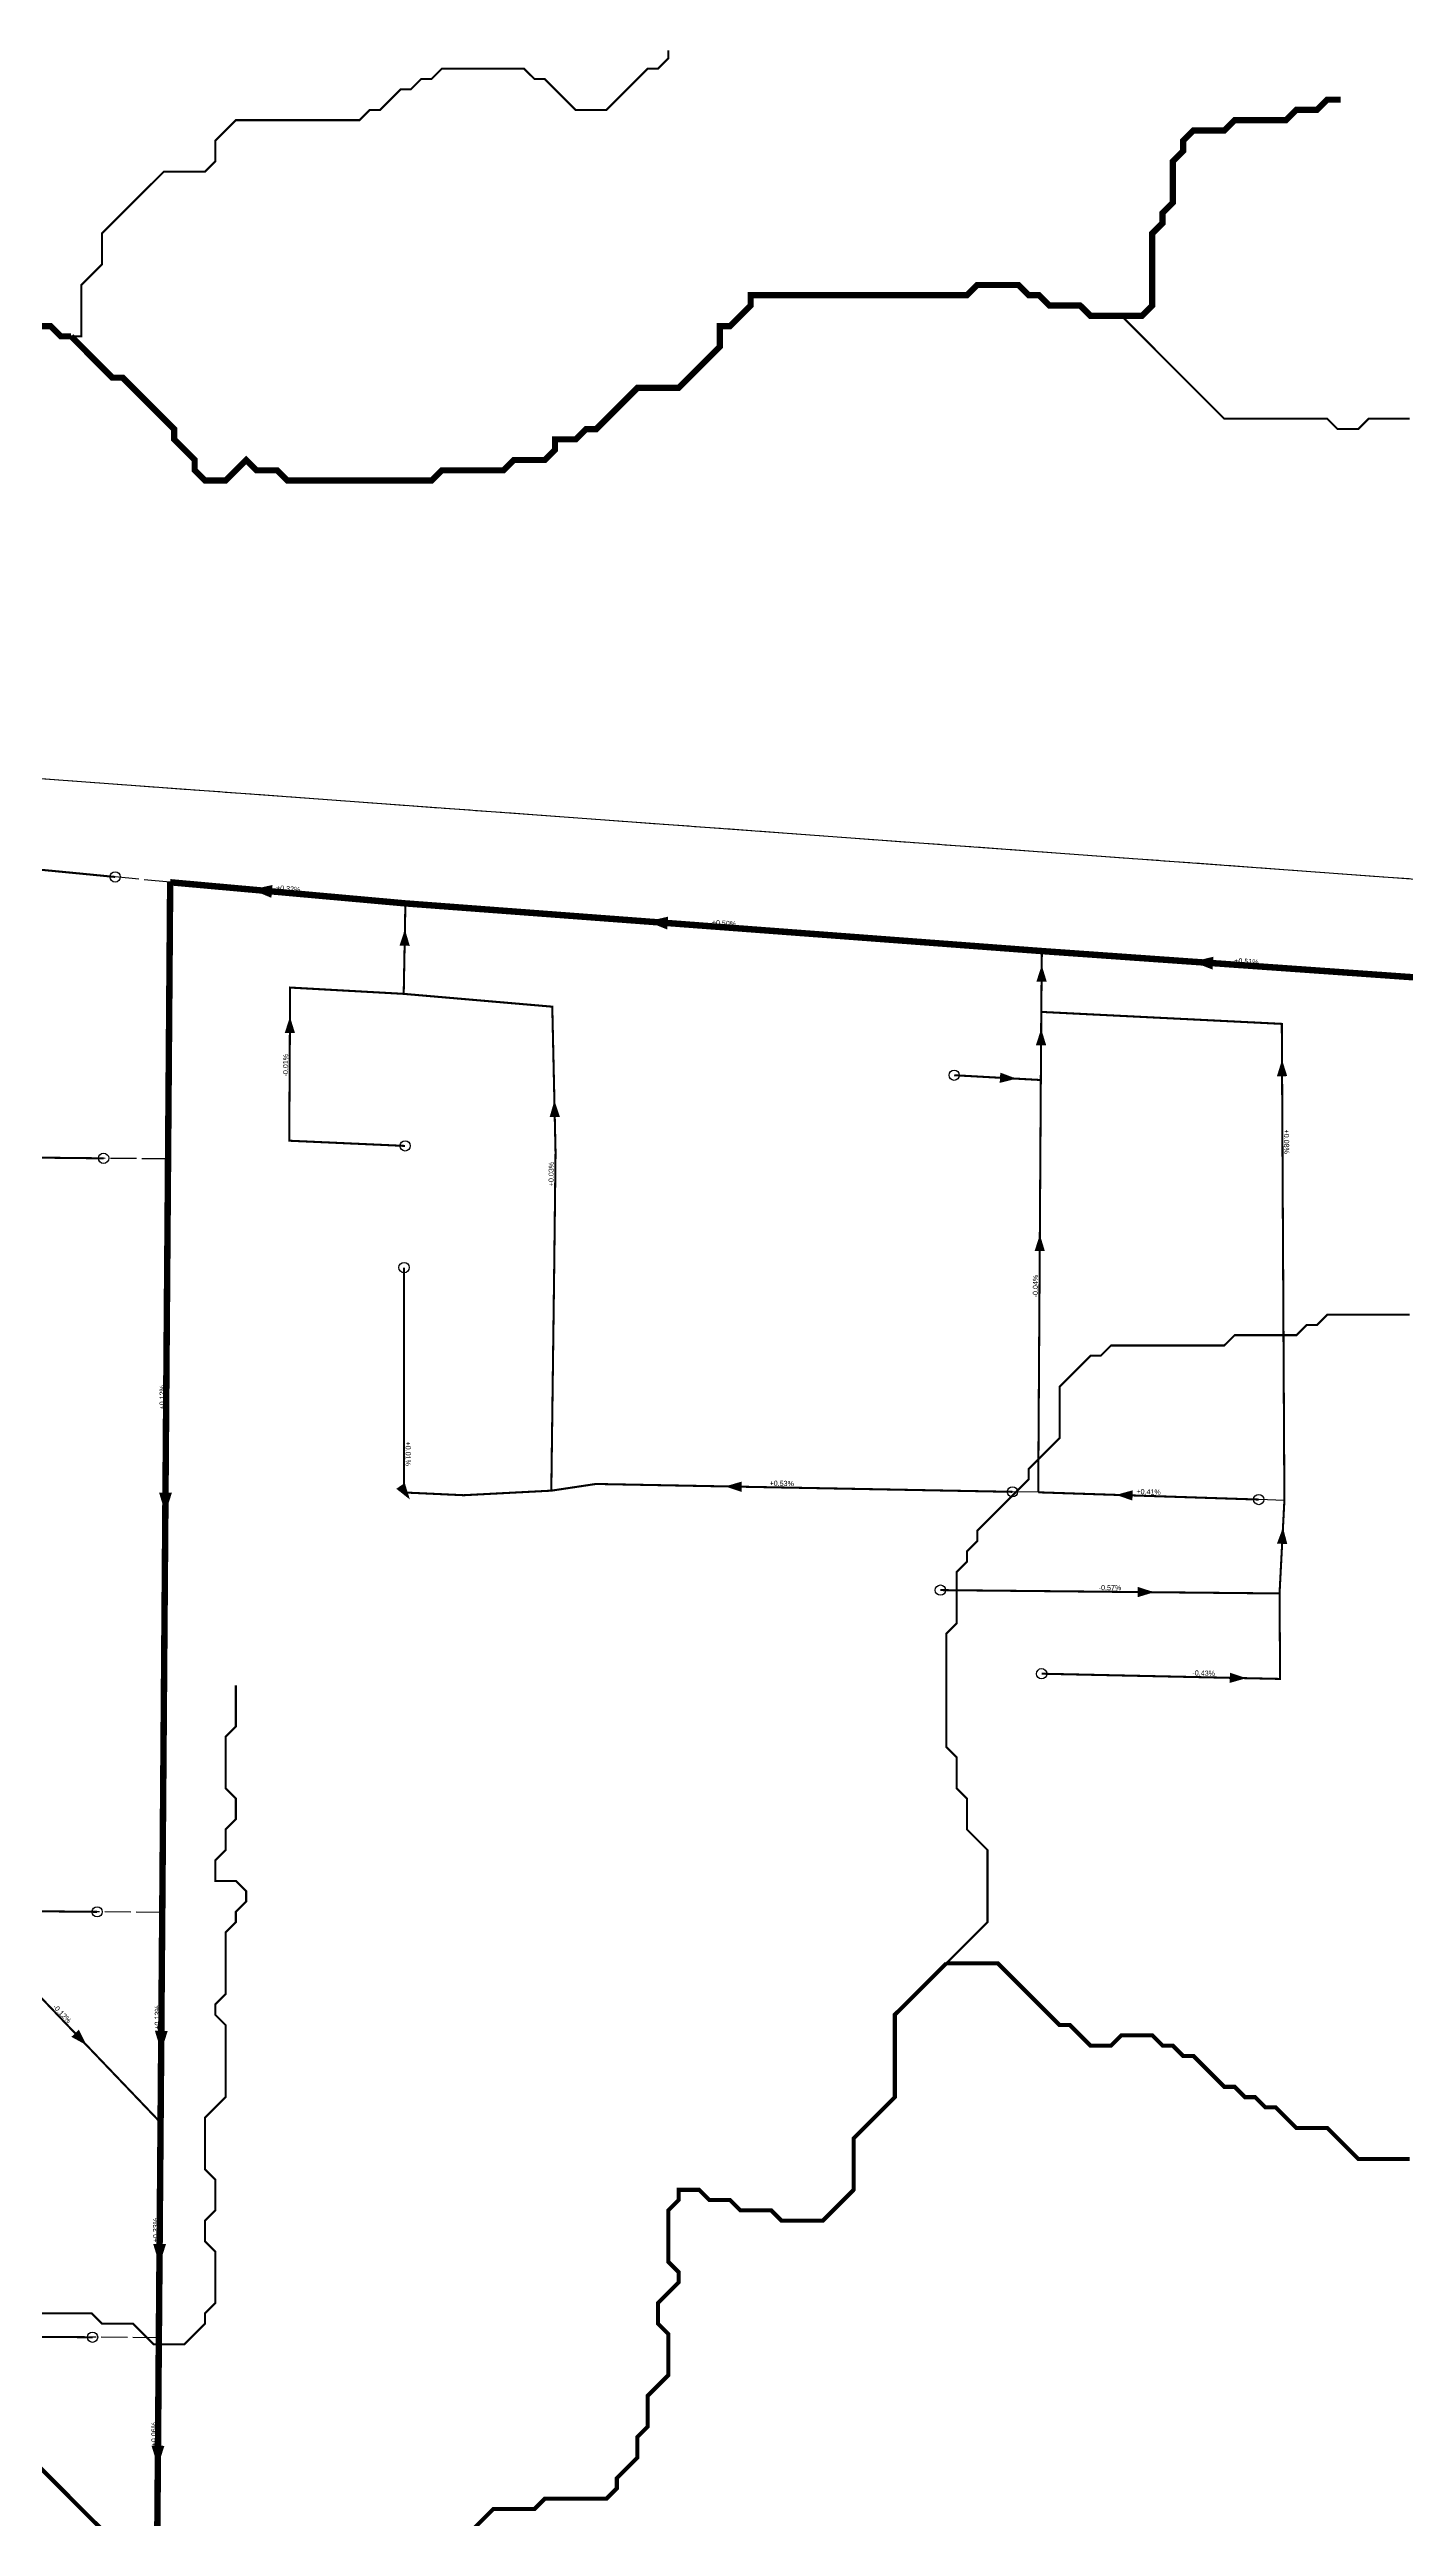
# Model space of a CAD drawing. Header units: metres. Extents: x 442821 to 452274, y 2561971 to 2571293.
# Drawn here: x 446883 to 447410, y 2566909 to 2567868 of the extents above; entities that cross this region are included whole.
import ezdxf
from ezdxf.enums import TextEntityAlignment as Align

# ---------------------------------------------------------------- set-up
doc = ezdxf.new("R2010")
doc.units = ezdxf.units.M
doc.header["$LTSCALE"] = 8
doc.linetypes.add('DASHDOT', pattern=[3.556, 2.54, -0.508, 0, -0.508])
doc.linetypes.add('DASHED', pattern=[1.524, 1.27, -0.254])
for name, color, linetype in [('A_ARROWS', 7, 'Continuous'), ('A_CATCHMENTS', 7, 'Continuous'), ('A_ENVELOPE', 3, 'Continuous'), ('A_GRADIENT', 8, 'Continuous'), ('A_HEAD_GAP', 8, 'Continuous'), ('A_HEADS', 8, 'Continuous'), ('A_STREAMS', 5, 'Continuous')]:
    doc.layers.add(name, color=color, linetype=linetype)

msp = doc.modelspace()

# ---------------------------------------------------------------- linework, layer by layer
at = {"layer": 'A_ARROWS', "color": 2}
for points in [[(446961.52, 2567541.62), (446969.72, 2567543.4), (446969.27, 2567538.42)], [(447115.27, 2567529.21), (447123.43, 2567531.1), (447123.06, 2567526.12)], [(447021.15, 2567526.18), (447023.04, 2567519.75), (447019.04, 2567519.82)], [(447268.58, 2567512.26), (447270.52, 2567505.84), (447266.52, 2567505.88)], [(447327.14, 2567513.59), (447335.3, 2567515.52), (447334.95, 2567510.54)], [(446976.49, 2567492.23), (446978.46, 2567485.82), (446974.46, 2567485.85)], [(447268.36, 2567487.49), (447270.32, 2567481.08), (447266.32, 2567481.11)], [(447361.94, 2567475.5), (447363.97, 2567469.11), (447359.97, 2567469.09)], [(447258.76, 2567468.14), (447252.26, 2567466.49), (447252.48, 2567470.48)], [(447079.23, 2567459.64), (447081.38, 2567453.28), (447077.38, 2567453.19)], [(447267.85, 2567407.52), (447269.81, 2567401.11), (447265.81, 2567401.13)], [(447023.07, 2567304.6), (447017.81, 2567308.76), (447021.11, 2567311.02)], [(447145.59, 2567309.68), (447152.02, 2567311.56), (447151.95, 2567307.56)], [(446928.07, 2567299.25), (446925.63, 2567307.27), (446930.63, 2567307.23)], [(447297.48, 2567306.39), (447303.94, 2567308.18), (447303.81, 2567304.18)], [(447362.32, 2567293.77), (447363.98, 2567287.28), (447359.99, 2567287.49)], [(447312.27, 2567268.56), (447305.85, 2567266.63), (447305.89, 2567270.63)], [(447348.06, 2567235.16), (447341.62, 2567233.3), (447341.7, 2567237.3)], [(446897.46, 2567092.53), (446891.59, 2567095.77), (446894.48, 2567098.54)], [(446926.44, 2567090.11), (446924.01, 2567098.13), (446929.01, 2567098.09)], [(446925.78, 2567007.28), (446923.34, 2567015.3), (446928.34, 2567015.26)], [(446925.15, 2566928.85), (446922.71, 2566936.87), (446927.71, 2566936.83)]]:
    msp.add_solid(points, dxfattribs=at)
at = {"layer": 'A_CATCHMENTS', "color": 2, "linetype": 'DASHED'}
msp.add_lwpolyline([(445577.23, 2567680.07), (447477.54, 2567541.02)], dxfattribs=at)
at = {"layer": 'A_ENVELOPE', "color": 3}
msp.add_lwpolyline([(445577.23, 2567680.07), (447477.54, 2567541.02)], dxfattribs=at)
at = {"layer": 'A_HEAD_GAP', "color": 8, "linetype": 'DASHED'}
for points in [[(446929.95, 2567544.46), (446908.56, 2567546.53)], [(446929.12, 2567436.92), (446904.09, 2567437.18)], [(447267.21, 2567307.38), (447257.21, 2567307.57)], [(447362.86, 2567304.24), (447352.87, 2567304.57)], [(446926.87, 2567144.1), (446901.55, 2567144.35)], [(446925.55, 2566978.84), (446899.79, 2566979.03)]]:
    msp.add_lwpolyline(points, dxfattribs=at)
at = {"layer": 'A_HEADS', "color": 2}
for centre in [(446908.56, 2567546.53), (447234.56, 2567469.47), (446904.09, 2567437.18), (447021.22, 2567442), (447020.81, 2567394.71), (447257.21, 2567307.57), (447352.87, 2567304.57), (447229.21, 2567269.38), (447268.55, 2567236.89), (446901.55, 2567144.35), (446899.79, 2566979.03)]:
    msp.add_circle(centre, 2, dxfattribs=at)
at = {"layer": 'A_SECONDARY_HEADER', "color": 2, "linetype": 'DASHED', "const_width": 2.5}
for points in [[(446929.95, 2567544.46), (446926.87, 2567144.1)], [(447021.34, 2567536.25), (446929.95, 2567544.46)], [(446926.87, 2567144.1), (446926.22, 2567062.44)], [(446926.22, 2567062.44), (446925.55, 2566978.84)], [(446925.55, 2566978.84), (446924.95, 2566903.86)]]:
    msp.add_lwpolyline(points, dxfattribs=at)
at = {"layer": 'A_SECONDARY_HEADER', "color": 2, "const_width": 2.5}
for points in [[(447268.63, 2567517.72), (447021.34, 2567536.25)], [(447427.37, 2567506.52), (447268.63, 2567517.72)]]:
    msp.add_lwpolyline(points, dxfattribs=at)
at = {"layer": 'A_SECONDARY_MAIN', "color": 2, "linetype": 'DASHED', "const_width": 0.8}
for points in [[(447020.69, 2567501.09), (447021.34, 2567536.25)], [(447268.4, 2567494.08), (447268.63, 2567517.72)], [(447021.22, 2567442), (446976.21, 2567444.02), (446976.56, 2567503.54), (447020.69, 2567501.09)], [(447078.03, 2567308.03), (447079.15, 2567393.7), (447079.68, 2567439.54), (447078.41, 2567496.11), (447020.69, 2567501.09)], [(447362.86, 2567304.24), (447361.86, 2567489.43), (447268.4, 2567494.08)], [(447267.21, 2567307.38), (447268.23, 2567467.61)], [(446904.09, 2567437.18), (446650.52, 2567439.87), (446636.24, 2567314.62)], [(447020.81, 2567394.71), (447020.81, 2567307.32), (447044, 2567306.26), (447078.03, 2567308.03)]]:
    msp.add_lwpolyline(points, dxfattribs=at)
at = {"layer": 'A_SECONDARY_MAIN', "color": 2, "linetype": 'DASHDOT', "const_width": 0.8}
for points in [[(447268.23, 2567467.61), (447268.4, 2567494.08)], [(447234.56, 2567469.47), (447268.23, 2567467.61)], [(447360.98, 2567268.08), (447362.86, 2567304.24)], [(447229.21, 2567269.38), (447360.98, 2567268.08)], [(447268.55, 2567236.89), (447361.2, 2567234.87), (447360.98, 2567268.08)], [(446847.41, 2567144.88), (446926.22, 2567062.44)]]:
    msp.add_lwpolyline(points, dxfattribs=at)
at = {"layer": 'A_SECONDARY_MAIN_BRANCH', "color": 2, "linetype": 'DASHED', "const_width": 0.8}
for points in [[(446908.56, 2567546.53), (446856.51, 2567551.56), (446819.69, 2567565.43), (446773.77, 2567574.87), (446581.02, 2567588.72), (446382.98, 2567602.97)], [(447352.87, 2567304.57), (447267.21, 2567307.38)], [(446901.55, 2567144.35), (446847.41, 2567144.88)], [(446899.79, 2566979.03), (446779.03, 2566979.92)]]:
    msp.add_lwpolyline(points, dxfattribs=at)
at = {"layer": 'A_SECONDARY_MAIN_BRANCH', "color": 2, "const_width": 0.8}
msp.add_lwpolyline([(447257.21, 2567307.57), (447095.36, 2567310.63), (447078.03, 2567308.03)], dxfattribs=at)
at = {"layer": 'A_STREAMS', "color": 5}
for points, const_width in [([(447123.49, 2567867.73), (447123.49, 2567864.62), (447119.49, 2567860.62), (447115.49, 2567860.62), (447111.49, 2567856.62), (447107.49, 2567852.62), (447103.49, 2567848.62), (447099.49, 2567844.62), (447095.49, 2567844.62), (447091.49, 2567844.62), (447087.49, 2567844.62), (447083.49, 2567848.62), (447079.49, 2567852.62), (447075.49, 2567856.62), (447071.49, 2567856.62), (447067.48, 2567860.62), (447063.48, 2567860.62), (447059.48, 2567860.62), (447055.48, 2567860.62), (447051.48, 2567860.62), (447047.48, 2567860.62), (447043.48, 2567860.62), (447039.48, 2567860.62), (447035.48, 2567860.62), (447031.48, 2567856.62), (447027.48, 2567856.62), (447023.48, 2567852.62), (447019.48, 2567852.62), (447015.48, 2567848.62), (447011.48, 2567844.62), (447007.48, 2567844.62), (447003.48, 2567840.62), (446999.48, 2567840.62), (446995.48, 2567840.62), (446991.47, 2567840.62), (446987.47, 2567840.62), (446983.47, 2567840.62), (446979.47, 2567840.62), (446975.47, 2567840.62), (446971.47, 2567840.62), (446967.47, 2567840.62), (446963.47, 2567840.62), (446959.47, 2567840.62), (446955.47, 2567840.62), (446951.47, 2567836.62), (446947.47, 2567832.61), (446947.47, 2567828.61), (446947.47, 2567824.61), (446943.47, 2567820.61), (446939.47, 2567820.61), (446935.47, 2567820.61), (446931.47, 2567820.61), (446927.47, 2567820.61), (446923.47, 2567816.61), (446919.46, 2567812.61), (446915.46, 2567808.61), (446911.46, 2567804.6), (446907.46, 2567800.6), (446903.46, 2567796.6), (446903.46, 2567792.6), (446903.46, 2567788.6), (446903.46, 2567784.6), (446899.46, 2567780.6), (446895.46, 2567776.59), (446895.46, 2567772.59), (446895.46, 2567768.59), (446895.46, 2567764.59), (446895.46, 2567760.59), (446895.46, 2567756.59), (446891.46, 2567756.59)], 0.8), ([(447384.68, 2567848.62), (447383.53, 2567848.62), (447379.53, 2567848.62), (447375.53, 2567844.62), (447371.53, 2567844.62), (447367.53, 2567844.62), (447363.53, 2567840.62), (447359.53, 2567840.62), (447355.52, 2567840.62), (447351.52, 2567840.62), (447347.52, 2567840.62), (447343.52, 2567840.62), (447339.52, 2567836.62), (447335.52, 2567836.62), (447331.52, 2567836.62), (447327.52, 2567836.62), (447323.52, 2567832.61), (447323.52, 2567828.61), (447319.52, 2567824.61), (447319.52, 2567820.61), (447319.52, 2567816.61), (447319.52, 2567812.61), (447319.52, 2567808.61), (447315.52, 2567804.6), (447315.52, 2567800.6), (447311.52, 2567796.6), (447311.52, 2567792.6), (447311.52, 2567788.6), (447311.52, 2567784.6), (447311.52, 2567780.6), (447311.52, 2567776.59), (447311.52, 2567772.59), (447311.52, 2567768.59), (447307.52, 2567764.59), (447303.52, 2567764.59), (447299.52, 2567764.59)], 2.4), ([(447299.52, 2567764.59), (447295.52, 2567764.59), (447291.52, 2567764.59), (447287.52, 2567764.59), (447283.51, 2567768.59), (447279.51, 2567768.59), (447275.51, 2567768.59), (447271.51, 2567768.59), (447267.51, 2567772.59), (447263.51, 2567772.59), (447259.51, 2567776.59), (447255.51, 2567776.59), (447251.51, 2567776.59), (447247.51, 2567776.59), (447243.51, 2567776.59), (447239.51, 2567772.59), (447235.51, 2567772.59), (447231.51, 2567772.59), (447227.51, 2567772.59), (447223.51, 2567772.59), (447219.51, 2567772.59), (447215.51, 2567772.59), (447211.5, 2567772.59), (447207.5, 2567772.59), (447203.5, 2567772.59), (447199.5, 2567772.59), (447195.5, 2567772.59), (447191.5, 2567772.59), (447187.5, 2567772.59), (447183.5, 2567772.59), (447179.5, 2567772.59), (447175.5, 2567772.59), (447171.5, 2567772.59), (447167.5, 2567772.59), (447163.5, 2567772.59), (447159.5, 2567772.59), (447155.5, 2567772.59), (447155.5, 2567768.59), (447151.5, 2567764.59), (447147.5, 2567760.59), (447143.5, 2567760.59), (447143.5, 2567756.59), (447143.5, 2567752.59), (447139.49, 2567748.58), (447135.49, 2567744.58), (447131.49, 2567740.58), (447127.49, 2567736.58), (447123.49, 2567736.58), (447119.49, 2567736.58), (447115.49, 2567736.58), (447111.49, 2567736.58), (447107.49, 2567732.58), (447103.49, 2567728.58), (447099.49, 2567724.58), (447095.49, 2567720.57), (447091.49, 2567720.57), (447087.49, 2567716.57), (447083.49, 2567716.57), (447079.49, 2567716.57), (447079.49, 2567712.57), (447075.49, 2567708.57), (447071.49, 2567708.57), (447067.48, 2567708.57), (447063.48, 2567708.57), (447059.48, 2567704.57), (447055.48, 2567704.57), (447051.48, 2567704.57), (447047.48, 2567704.57), (447043.48, 2567704.57), (447039.48, 2567704.57), (447035.48, 2567704.57), (447031.48, 2567700.57), (447027.48, 2567700.57), (447023.48, 2567700.57), (447019.48, 2567700.57), (447015.48, 2567700.57), (447011.48, 2567700.57), (447007.48, 2567700.57), (447003.48, 2567700.57), (446999.48, 2567700.57), (446995.48, 2567700.57), (446991.47, 2567700.57), (446987.47, 2567700.57), (446983.47, 2567700.57), (446979.47, 2567700.57), (446975.47, 2567700.57), (446971.47, 2567704.57), (446967.47, 2567704.57), (446963.47, 2567704.57), (446959.47, 2567708.57), (446955.47, 2567704.57), (446951.47, 2567700.57), (446947.47, 2567700.57), (446943.47, 2567700.57), (446939.47, 2567704.57), (446939.47, 2567708.57), (446935.47, 2567712.57), (446931.47, 2567716.57), (446931.47, 2567720.57), (446927.47, 2567724.58), (446923.47, 2567728.58), (446919.46, 2567732.58), (446915.46, 2567736.58), (446911.46, 2567740.58), (446907.46, 2567740.58), (446903.46, 2567744.58), (446899.46, 2567748.58), (446895.46, 2567752.59), (446891.46, 2567756.59)], 2.4), ([(446891.46, 2567756.59), (446887.46, 2567756.59), (446883.46, 2567760.59), (446879.46, 2567760.59)], 2.4), ([(447411.53, 2567724.58), (447407.53, 2567724.58), (447403.53, 2567724.58), (447399.53, 2567724.58), (447395.53, 2567724.58), (447391.53, 2567720.57), (447387.53, 2567720.57), (447383.53, 2567720.57), (447379.53, 2567724.58), (447375.53, 2567724.58), (447371.53, 2567724.58), (447367.53, 2567724.58), (447363.53, 2567724.58), (447359.53, 2567724.58), (447355.52, 2567724.58), (447351.52, 2567724.58), (447347.52, 2567724.58), (447343.52, 2567724.58), (447339.52, 2567724.58), (447335.52, 2567728.58), (447331.52, 2567732.58), (447327.52, 2567736.58), (447323.52, 2567740.58), (447319.52, 2567744.58), (447315.52, 2567748.58), (447311.52, 2567752.59), (447307.52, 2567756.59), (447303.52, 2567760.59), (447299.52, 2567764.59)], 0.8), ([(447411.53, 2567376.45), (447407.53, 2567376.45), (447403.53, 2567376.45), (447399.53, 2567376.45), (447395.53, 2567376.45), (447391.53, 2567376.45), (447387.53, 2567376.45), (447383.53, 2567376.45), (447379.53, 2567376.45), (447375.53, 2567372.45), (447371.53, 2567372.45), (447367.53, 2567368.45), (447363.53, 2567368.45), (447359.53, 2567368.45), (447355.52, 2567368.45), (447351.52, 2567368.45), (447347.52, 2567368.45), (447343.52, 2567368.45), (447339.52, 2567364.45), (447335.52, 2567364.45), (447331.52, 2567364.45), (447327.52, 2567364.45), (447323.52, 2567364.45), (447319.52, 2567364.45), (447315.52, 2567364.45), (447311.52, 2567364.45), (447307.52, 2567364.45), (447303.52, 2567364.45), (447299.52, 2567364.45), (447295.52, 2567364.45), (447291.52, 2567360.45), (447287.52, 2567360.45), (447283.51, 2567356.45), (447279.51, 2567352.45), (447275.51, 2567348.44), (447275.51, 2567344.44), (447275.51, 2567340.44), (447275.51, 2567336.44), (447275.51, 2567332.44), (447275.51, 2567328.44), (447271.51, 2567324.44), (447267.51, 2567320.44), (447263.51, 2567316.43), (447263.51, 2567312.43), (447259.51, 2567308.43), (447255.51, 2567304.43), (447251.51, 2567300.43), (447247.51, 2567296.43), (447243.51, 2567292.43), (447243.51, 2567288.42), (447239.51, 2567284.42), (447239.51, 2567280.42), (447235.51, 2567276.42), (447235.51, 2567272.42), (447235.51, 2567268.42), (447235.51, 2567264.42), (447235.51, 2567260.41), (447235.51, 2567256.41), (447231.51, 2567252.41), (447231.51, 2567248.41), (447231.51, 2567244.41), (447231.51, 2567240.41), (447231.51, 2567236.41), (447231.51, 2567232.4), (447231.51, 2567228.4), (447231.51, 2567224.4), (447231.51, 2567220.4), (447231.51, 2567216.4), (447231.51, 2567212.4), (447231.51, 2567208.4), (447235.51, 2567204.39), (447235.51, 2567200.39), (447235.51, 2567196.39), (447235.51, 2567192.39), (447239.51, 2567188.39), (447239.51, 2567184.39), (447239.51, 2567180.39), (447239.51, 2567176.38), (447243.51, 2567172.38), (447247.51, 2567168.38), (447247.51, 2567164.38), (447247.51, 2567160.38), (447247.51, 2567156.38), (447247.51, 2567152.38), (447247.51, 2567148.38), (447247.51, 2567144.37), (447247.51, 2567140.37), (447243.51, 2567136.37), (447239.51, 2567132.37), (447235.51, 2567128.37), (447231.51, 2567124.37)], 0.8), ([(446955.47, 2567232.4), (446955.47, 2567228.4), (446955.47, 2567224.4), (446955.47, 2567220.4), (446955.47, 2567216.4), (446951.47, 2567212.4), (446951.47, 2567208.4), (446951.47, 2567204.39), (446951.47, 2567200.39), (446951.47, 2567196.39), (446951.47, 2567192.39), (446955.47, 2567188.39), (446955.47, 2567184.39), (446955.47, 2567180.39), (446951.47, 2567176.38), (446951.47, 2567172.38), (446951.47, 2567168.38), (446947.47, 2567164.38), (446947.47, 2567160.38), (446947.47, 2567156.38), (446951.47, 2567156.38), (446955.47, 2567156.38), (446959.47, 2567152.38), (446959.47, 2567148.38), (446955.47, 2567144.37), (446955.47, 2567140.37), (446951.47, 2567136.37), (446951.47, 2567132.37), (446951.47, 2567128.37), (446951.47, 2567124.37), (446951.47, 2567120.37), (446951.47, 2567116.36), (446951.47, 2567112.36), (446947.47, 2567108.36), (446947.47, 2567104.36), (446951.47, 2567100.36), (446951.47, 2567096.36), (446951.47, 2567092.36), (446951.47, 2567088.35), (446951.47, 2567084.35), (446951.47, 2567080.35), (446951.47, 2567076.35), (446951.47, 2567072.35), (446947.47, 2567068.35), (446943.47, 2567064.35), (446943.47, 2567060.34), (446943.47, 2567056.34), (446943.47, 2567052.34), (446943.47, 2567048.34), (446943.47, 2567044.34), (446947.47, 2567040.34), (446947.47, 2567036.34), (446947.47, 2567032.33), (446947.47, 2567028.33), (446943.47, 2567024.33), (446943.47, 2567020.33), (446943.47, 2567016.33), (446947.47, 2567012.33), (446947.47, 2567008.33), (446947.47, 2567004.32), (446947.47, 2567000.32), (446947.47, 2566996.32), (446947.47, 2566992.32), (446943.47, 2566988.32), (446943.47, 2566984.32), (446939.47, 2566980.32), (446935.47, 2566976.32), (446931.47, 2566976.32), (446927.47, 2566976.32), (446923.47, 2566976.32), (446919.46, 2566980.32), (446915.46, 2566984.32), (446911.46, 2566984.32), (446907.46, 2566984.32), (446903.46, 2566984.32), (446899.46, 2566988.32), (446895.46, 2566988.32), (446891.46, 2566988.32), (446887.46, 2566988.32), (446883.46, 2566988.32), (446879.46, 2566988.32)], 0.8), ([(447231.51, 2567124.37), (447227.51, 2567120.37), (447223.51, 2567116.36), (447219.51, 2567112.36), (447215.51, 2567108.36), (447211.5, 2567104.36), (447211.5, 2567100.36), (447211.5, 2567096.36), (447211.5, 2567092.36), (447211.5, 2567088.35), (447211.5, 2567084.35), (447211.5, 2567080.35), (447211.5, 2567076.35), (447211.5, 2567072.35), (447207.5, 2567068.35), (447203.5, 2567064.35), (447199.5, 2567060.34), (447195.5, 2567056.34), (447195.5, 2567052.34), (447195.5, 2567048.34), (447195.5, 2567044.34), (447195.5, 2567040.34), (447195.5, 2567036.34), (447191.5, 2567032.33), (447187.5, 2567028.33), (447183.5, 2567024.33), (447179.5, 2567024.33), (447175.5, 2567024.33), (447171.5, 2567024.33), (447167.5, 2567024.33), (447163.5, 2567028.33), (447159.5, 2567028.33), (447155.5, 2567028.33), (447151.5, 2567028.33), (447147.5, 2567032.33), (447143.5, 2567032.33), (447139.49, 2567032.33), (447135.49, 2567036.34), (447131.49, 2567036.34), (447127.49, 2567036.34), (447127.49, 2567032.33), (447123.49, 2567028.33), (447123.49, 2567024.33), (447123.49, 2567020.33), (447123.49, 2567016.33), (447123.49, 2567012.33), (447123.49, 2567008.33), (447127.49, 2567004.32), (447127.49, 2567000.32), (447123.49, 2566996.32), (447119.49, 2566992.32), (447119.49, 2566988.32), (447119.49, 2566984.32), (447123.49, 2566980.32), (447123.49, 2566976.32), (447123.49, 2566972.31), (447123.49, 2566968.31), (447123.49, 2566964.31), (447119.49, 2566960.31), (447115.49, 2566956.31), (447115.49, 2566952.31), (447115.49, 2566948.31), (447115.49, 2566944.3), (447111.49, 2566940.3), (447111.49, 2566936.3), (447111.49, 2566932.3), (447107.49, 2566928.3), (447103.49, 2566924.3), (447103.49, 2566920.3), (447099.49, 2566916.29), (447095.49, 2566916.29), (447091.49, 2566916.29), (447087.49, 2566916.29), (447083.49, 2566916.29), (447079.49, 2566916.29), (447075.49, 2566916.29), (447071.49, 2566912.29), (447067.48, 2566912.29), (447063.48, 2566912.29), (447059.48, 2566912.29), (447055.48, 2566912.29), (447051.48, 2566908.29), (447047.48, 2566904.29)], 1.6), ([(447411.53, 2567048.34), (447407.53, 2567048.34), (447403.53, 2567048.34), (447399.53, 2567048.34), (447395.53, 2567048.34), (447391.53, 2567048.34), (447387.53, 2567052.34), (447383.53, 2567056.34), (447379.53, 2567060.34), (447375.53, 2567060.34), (447371.53, 2567060.34), (447367.53, 2567060.34), (447363.53, 2567064.35), (447359.53, 2567068.35), (447355.52, 2567068.35), (447351.52, 2567072.35), (447347.52, 2567072.35), (447343.52, 2567076.35), (447339.52, 2567076.35), (447335.52, 2567080.35), (447331.52, 2567084.35), (447327.52, 2567088.35), (447323.52, 2567088.35), (447319.52, 2567092.36), (447315.52, 2567092.36), (447311.52, 2567096.36), (447307.52, 2567096.36), (447303.52, 2567096.36), (447299.52, 2567096.36), (447295.52, 2567092.36), (447291.52, 2567092.36), (447287.52, 2567092.36), (447283.51, 2567096.36), (447279.51, 2567100.36), (447275.51, 2567100.36), (447271.51, 2567104.36), (447267.51, 2567108.36), (447263.51, 2567112.36), (447259.51, 2567116.36), (447255.51, 2567120.37), (447251.51, 2567124.37), (447247.51, 2567124.37), (447243.51, 2567124.37), (447239.51, 2567124.37), (447235.51, 2567124.37), (447231.51, 2567124.37)], 1.6), ([(446903.46, 2566904.29), (446899.46, 2566908.29), (446895.46, 2566912.29), (446891.46, 2566916.29), (446887.46, 2566920.3), (446883.46, 2566924.3), (446879.46, 2566928.3)], 1.6)]:
    msp.add_lwpolyline(points, dxfattribs=dict(at, const_width=const_width))

# ---------------------------------------------------------------- texts
at = {"layer": 'A_GRADIENT', "color": 2}
for s, rotation, p in [('+0.32%', 354.86105, (446975.64, 2567540.36)), ('+0.50%', 355.71559, (447144.99, 2567526.98)), ('+0.51%', 355.9661, (447348, 2567512.12)), ('-0.01%', 89.66977, (446976.38, 2567473.36)), ('+0.08%', 270.31001, (447362.11, 2567443.62)), ('+0.03%', 89.32968, (447079.58, 2567431.04)), ('-0.04%', 89.63481, (447267.72, 2567387.5)), ('+0.12%', 89.55963, (446928.41, 2567344.28)), ('+0.01%', -89.99951, (447020.81, 2567322.37)), ('+0.53%', 358.9147, (447167.52, 2567309.27)), ('+0.41%', 358.12176, (447310.04, 2567305.97)), ('-0.57%', -0.56519, (447295.09, 2567268.73)), ('-0.43%', -1.2477, (447331.48, 2567235.52)), ('-0.12%', -46.28866, (446886.81, 2567103.66)), ('+0.13%', 89.54132, (446926.55, 2567103.27)), ('+0.33%', 89.54132, (446925.89, 2567020.64)), ('+0.06%', 89.54132, (446925.25, 2566941.35))]:
    msp.add_text(s, height=2, rotation=rotation, dxfattribs=at).set_placement(p, align=Align.BOTTOM_CENTER)

doc.saveas('drawing.dxf')
